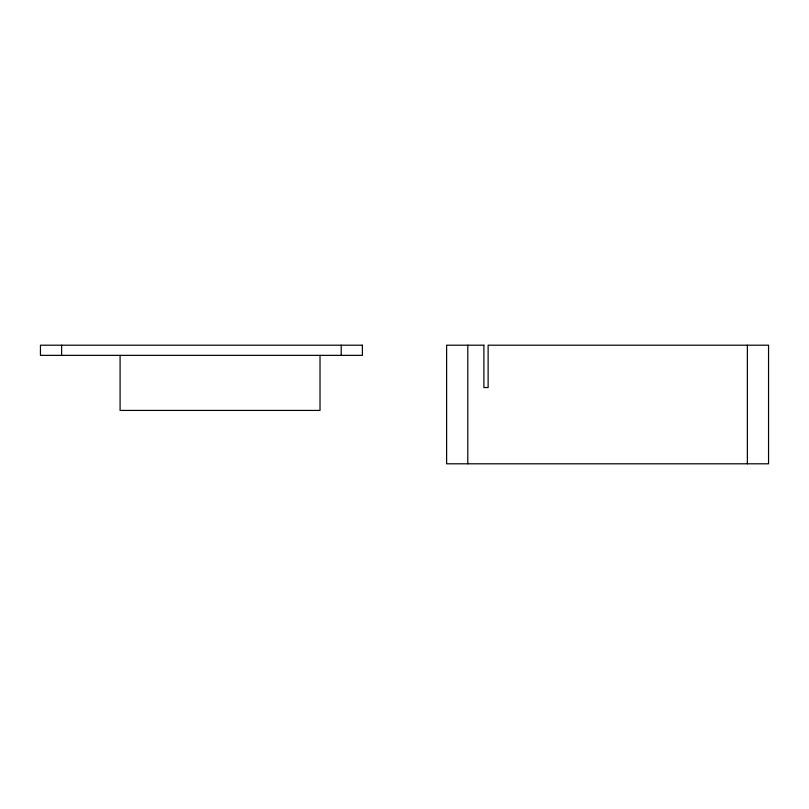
<?xml version="1.0" encoding="UTF-8"?>
<svg xmlns="http://www.w3.org/2000/svg" width="809" height="809" viewBox="0 0 809 809"><rect width="100%" height="100%" fill="white"/><g stroke="black" fill="none" stroke-linecap="round" stroke-linejoin="round"><path stroke-width="1.21" d="M747.374 345.2L747.374 463.8M467.794 345.2L467.794 463.8M341.206 345.2L341.206 355.363M320.02 355.363L320.02 410.426L120.086 410.426L120.086 355.363M61.626 345.2L61.626 355.363M362.381 345.2L40.45 345.2L40.45 355.363L362.381 355.363L362.381 345.2M483.893 345.2L446.619 345.2L446.619 463.8L768.55 463.8L768.55 345.2L488.13 345.2L488.13 387.551L483.893 387.551L483.893 345.2"/></g></svg>
